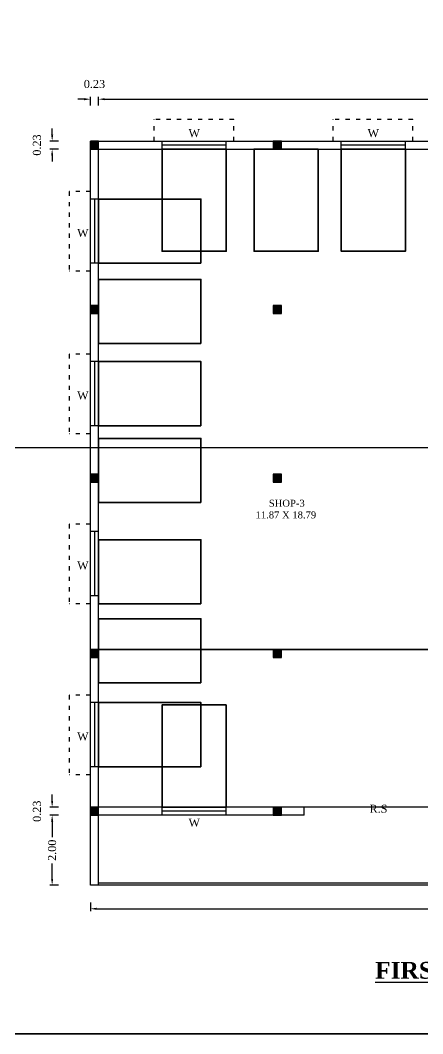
# Model space of a CAD drawing. Header units: metres. Extents: x 17422 to 45078, y -24482 to 1021.
# Drawn here: x 44939.5 to 44950.98, y -24450.37 to -24421.43 of the extents above; entities that cross this region are included whole.
import ezdxf

# ---------------------------------------------------------------- set-up
doc = ezdxf.new("R2010")
doc.units = ezdxf.units.M
doc.header["$MEASUREMENT"] = 0
doc.header["$PDMODE"] = 34
for name, pattern in [('ACAD_ISO03W100', [30, 12, -18]), ('HIDDEN', [0.375, 0.25, -0.125]), ('PHANTOM2', [1.25, 0.625, -0.125, 0.125, -0.125, 0.125, -0.125])]:
    doc.linetypes.add(name, pattern=pattern)
for name, color, linetype in [('0 @ 1', 7, 'Continuous'), ('BLK_1_FLR_1_BLT_UP_AREA', 8, 'Continuous'), ('BLK_1_FLR_1_CARPET_AREA', 27, 'Continuous'), ('BLK_1_FLR_1_REGULAR_ROOM_1', 3, 'Continuous'), ('BLK_1_FLR_1_ROOM_1_LIGHT_VENTILATION_1', 3, 'Continuous')]:
    doc.layers.add(name, color=color, linetype=linetype)
doc.layers.add('BLK_1_FLR_1_ROOF_AREA', color=54, linetype='Continuous', lineweight=18)
doc.styles.add('CODE', font='tahoma.ttf', dxfattribs={"height": 0.6})
doc.styles.add('plan9', font='times.ttf', dxfattribs={"height": 9})
doc.styles.get("Standard").update_dxf_attribs({"font": 'times.ttf', "height": 0.23})
doc.dimstyles.new('OUTER', dxfattribs={"dimscale": 0, "dimtxt": 0.3, "dimasz": 0.18, "dimexe": 0.18, "dimexo": 0.0625, "dimgap": 0.09, "dimtad": 0, "dimzin": 0, "dimdsep": 46, "dimtxsty": 'CODE', "dimcen": 0.09, "dimse1": 1, "dimse2": 1, "dimclrd": 256, "dimclrt": 6, "dimadec": 0, "dimazin": 0, "dimtfac": 1, "dimtofl": 0, "dimtmove": 0, "dimatfit": 3, "dimfxl": 0, "dimtolj": 1, "dimtzin": 0, "dimarcsym": 0})

# ---------------------------------------------------------------- blocks, each defined once
blk = doc.blocks.new('*D146')
at = {"color": 0, "linetype": 'PHANTOM2', "lineweight": -2}
for p, q in [((44941.318, -24423.686), (44941.138, -24423.686)), ((44941.908, -24423.686), (44942.088, -24423.686))]:
    blk.add_line(p, q, dxfattribs=at)
at = {"color": 0, "linetype": 'HIDDEN', "lineweight": -2}
for p, q in [((44941.498, -24423.866), (44941.498, -24423.506)), ((44941.728, -24423.866), (44941.728, -24423.506))]:
    blk.add_line(p, q, dxfattribs=at)
at = {"color": 0, "lineweight": 30}
for points in [[(44941.318, -24423.656), (44941.318, -24423.716), (44941.498, -24423.686)], [(44941.908, -24423.656), (44941.908, -24423.716), (44941.728, -24423.686)]]:
    blk.add_solid(points, dxfattribs=at)
at = {"layer": 'Defpoints', "color": 0, "lineweight": 30}
for p in [(44941.728, -24423.686), (44941.498, -24424.88), (44941.728, -24425.11)]:
    blk.add_point(p, dxfattribs=at)
at = {"color": 0, "lineweight": -3, "insert": (44941.613, -24423.254), "char_height": 0.23, "attachment_point": 5}
blk.add_mtext('\\A1;0.23', dxfattribs=at)
blk = doc.blocks.new('*D147')
at = {"color": 0, "linetype": 'HIDDEN', "lineweight": -2}
for p, q in [((44941.728, -24423.866), (44941.728, -24423.506)), ((44965.689, -24423.866), (44965.689, -24423.506))]:
    blk.add_line(p, q, dxfattribs=at)
at = {"color": 0, "lineweight": -2}
for p, q in [((44941.908, -24423.686), (44953.246, -24423.686)), ((44965.509, -24423.686), (44954.17, -24423.686))]:
    blk.add_line(p, q, dxfattribs=at)
at = {"color": 0, "lineweight": 30}
for points in [[(44941.908, -24423.656), (44941.908, -24423.716), (44941.728, -24423.686)], [(44965.509, -24423.656), (44965.509, -24423.716), (44965.689, -24423.686)]]:
    blk.add_solid(points, dxfattribs=at)
at = {"layer": 'Defpoints', "color": 0, "lineweight": 30}
for p in [(44965.689, -24423.686), (44941.728, -24425.11), (44965.689, -24425.11)]:
    blk.add_point(p, dxfattribs=at)
at = {"color": 0, "lineweight": -3, "insert": (44953.708, -24423.686), "char_height": 0.23, "attachment_point": 5}
blk.add_mtext('\\A1;23.96', dxfattribs=at)
blk = doc.blocks.new('*D149')
at = {"color": 0, "linetype": 'HIDDEN', "lineweight": -2}
for p, q in [((44940.586, -24444.134), (44940.226, -24444.134)), ((44940.586, -24446.134), (44940.226, -24446.134))]:
    blk.add_line(p, q, dxfattribs=at)
at = {"color": 0, "lineweight": -2}
for p, q in [((44940.406, -24444.314), (44940.406, -24444.756)), ((44940.406, -24445.954), (44940.406, -24445.511))]:
    blk.add_line(p, q, dxfattribs=at)
at = {"color": 0, "lineweight": 30}
for points in [[(44940.376, -24444.314), (44940.436, -24444.314), (44940.406, -24444.134)], [(44940.376, -24445.954), (44940.436, -24445.954), (44940.406, -24446.134)]]:
    blk.add_solid(points, dxfattribs=at)
at = {"layer": 'Defpoints', "color": 0, "lineweight": 30}
for p in [(44940.406, -24444.134), (44941.498, -24444.134), (44941.498, -24446.134)]:
    blk.add_point(p, dxfattribs=at)
at = {"color": 0, "lineweight": -3, "insert": (44940.406, -24445.134), "char_height": 0.23, "attachment_point": 5, "rotation": 90}
blk.add_mtext('\\A1;2.00', dxfattribs=at)
blk = doc.blocks.new('*D150')
at = {"color": 0, "lineweight": -2}
for p, q in [((44940.406, -24443.724), (44940.406, -24443.544)), ((44940.406, -24444.314), (44940.406, -24444.494))]:
    blk.add_line(p, q, dxfattribs=at)
at = {"color": 0, "linetype": 'HIDDEN', "lineweight": -2}
for p, q in [((44940.586, -24443.904), (44940.226, -24443.904)), ((44940.586, -24444.134), (44940.226, -24444.134))]:
    blk.add_line(p, q, dxfattribs=at)
at = {"color": 0, "lineweight": 30}
for points in [[(44940.376, -24443.724), (44940.436, -24443.724), (44940.406, -24443.904)], [(44940.376, -24444.314), (44940.436, -24444.314), (44940.406, -24444.134)]]:
    blk.add_solid(points, dxfattribs=at)
at = {"layer": 'Defpoints', "color": 0, "lineweight": 30}
for p in [(44940.406, -24443.904), (44941.728, -24443.904), (44941.498, -24444.134)]:
    blk.add_point(p, dxfattribs=at)
at = {"color": 0, "lineweight": -3, "insert": (44939.973, -24444.019), "char_height": 0.23, "attachment_point": 5, "rotation": 90}
blk.add_mtext('\\A1;0.23', dxfattribs=at)
blk = doc.blocks.new('*D151')
at = {"color": 0, "lineweight": -2}
for p, q in [((44940.406, -24424.7), (44940.406, -24424.52)), ((44940.406, -24425.29), (44940.406, -24425.47))]:
    blk.add_line(p, q, dxfattribs=at)
at = {"color": 0, "linetype": 'HIDDEN', "lineweight": -2}
for p, q in [((44940.586, -24424.88), (44940.226, -24424.88)), ((44940.586, -24425.11), (44940.226, -24425.11))]:
    blk.add_line(p, q, dxfattribs=at)
at = {"color": 0, "lineweight": 30}
for points in [[(44940.376, -24424.7), (44940.436, -24424.7), (44940.406, -24424.88)], [(44940.376, -24425.29), (44940.436, -24425.29), (44940.406, -24425.11)]]:
    blk.add_solid(points, dxfattribs=at)
at = {"layer": 'Defpoints', "color": 0, "lineweight": 30}
for p in [(44940.406, -24424.88), (44941.498, -24424.88), (44941.728, -24425.11)]:
    blk.add_point(p, dxfattribs=at)
at = {"color": 0, "lineweight": -3, "insert": (44939.973, -24424.995), "char_height": 0.23, "attachment_point": 5, "rotation": 90}
blk.add_mtext('\\A1;0.23', dxfattribs=at)
blk = doc.blocks.new('*D152')
at = {"color": 0, "linetype": 'HIDDEN', "lineweight": -2}
for p, q in [((44941.498, -24446.625), (44941.498, -24446.985)), ((44965.919, -24446.625), (44965.919, -24446.985))]:
    blk.add_line(p, q, dxfattribs=at)
at = {"color": 0, "lineweight": -2}
for p, q in [((44941.678, -24446.805), (44953.247, -24446.805)), ((44965.739, -24446.805), (44954.17, -24446.805))]:
    blk.add_line(p, q, dxfattribs=at)
at = {"color": 0, "lineweight": 30}
for points in [[(44941.678, -24446.775), (44941.678, -24446.835), (44941.498, -24446.805)], [(44965.739, -24446.775), (44965.739, -24446.835), (44965.919, -24446.805)]]:
    blk.add_solid(points, dxfattribs=at)
at = {"layer": 'Defpoints', "color": 0, "lineweight": 30}
for p in [(44941.498, -24446.134), (44965.919, -24446.134), (44965.919, -24446.805)]:
    blk.add_point(p, dxfattribs=at)
at = {"color": 0, "lineweight": -3, "insert": (44953.708, -24446.805), "char_height": 0.23, "attachment_point": 5}
blk.add_mtext('\\A1;24.42', dxfattribs=at)

msp = doc.modelspace()

# ---------------------------------------------------------------- hatches: boundary and pattern name
at = {"lineweight": -3}
h = msp.add_hatch(color=256, dxfattribs=at)
h.dxf.hatch_style = 1
h.paths.add_polyline_path([(44941.7281, -24424.88004), (44941.4981, -24424.88004), (44941.4981, -24425.11004), (44941.7281, -24425.11004)])
h = msp.add_hatch(color=256, dxfattribs=at)
h.dxf.hatch_style = 1
h.paths.add_polyline_path([(44946.94321, -24424.88004), (44946.71321, -24424.88004), (44946.71321, -24425.11004), (44946.94321, -24425.11004)])
h = msp.add_hatch(color=256, dxfattribs=at)
h.dxf.hatch_style = 1
h.paths.add_polyline_path([(44941.7281, -24429.5784), (44941.4981, -24429.5784), (44941.4981, -24429.8084), (44941.7281, -24429.8084)])
h = msp.add_hatch(color=256, dxfattribs=at)
h.dxf.hatch_style = 1
h.paths.add_polyline_path([(44946.94321, -24429.5784), (44946.71321, -24429.5784), (44946.71321, -24429.8084), (44946.94321, -24429.8084)])
h = msp.add_hatch(color=256, dxfattribs=at)
h.dxf.hatch_style = 1
h.paths.add_polyline_path([(44941.7281, -24434.39177), (44941.4981, -24434.39177), (44941.4981, -24434.62177), (44941.7281, -24434.62177)])
h = msp.add_hatch(color=256, dxfattribs=at)
h.dxf.hatch_style = 1
h.paths.add_polyline_path([(44946.94321, -24434.39177), (44946.71321, -24434.39177), (44946.71321, -24434.62177), (44946.94321, -24434.62177)])
h = msp.add_hatch(color=256, dxfattribs=at)
h.dxf.hatch_style = 1
h.paths.add_polyline_path([(44941.7281, -24439.4035), (44941.4981, -24439.4035), (44941.4981, -24439.6335), (44941.7281, -24439.6335)])
h = msp.add_hatch(color=256, dxfattribs=at)
h.dxf.hatch_style = 1
h.paths.add_polyline_path([(44946.94321, -24439.4035), (44946.71321, -24439.4035), (44946.71321, -24439.6335), (44946.94321, -24439.6335)])
h = msp.add_hatch(color=256, dxfattribs=at)
h.dxf.hatch_style = 1
h.paths.add_polyline_path([(44941.7281, -24443.9035), (44941.4981, -24443.9035), (44941.4981, -24444.1335), (44941.7281, -24444.1335)])
h = msp.add_hatch(color=256, dxfattribs=at)
h.dxf.hatch_style = 1
h.paths.add_polyline_path([(44946.94321, -24443.9035), (44946.71321, -24443.9035), (44946.71321, -24444.1335), (44946.94321, -24444.1335)])

# ---------------------------------------------------------------- linework, layer by layer
for p, q in [((44941.4981, -24424.88004), (44965.91853, -24424.88004)), ((44941.4981, -24446.1335), (44941.4981, -24424.88004)), ((44941.4981, -24444.1335), (44941.4981, -24424.88004)), ((44941.4981, -24424.88004), (44965.91853, -24424.88004)), ((44943.5442, -24425.11004), (44943.5442, -24424.88004)), ((44945.3742, -24425.11004), (44945.3742, -24424.88004)), ((44945.3742, -24425.11004), (44945.3742, -24424.88004)), ((44945.3742, -24425.11004), (44945.3742, -24424.88004)), ((44945.3742, -24425.11004), (44945.3742, -24424.88004)), ((44945.3742, -24425.11004), (44945.3742, -24424.88004)), ((44945.3742, -24425.11004), (44945.3742, -24424.88004)), ((44945.3742, -24425.11004), (44945.3742, -24424.88004)), ((44945.3742, -24425.11004), (44945.3742, -24424.88004)), ((44945.3742, -24425.11004), (44945.3742, -24424.88004)), ((44945.3742, -24425.11004), (44945.3742, -24424.88004)), ((44945.3742, -24425.11004), (44945.3742, -24424.88004)), ((44948.65104, -24425.11004), (44948.65104, -24424.88004)), ((44950.48104, -24425.11004), (44950.48104, -24424.88004)), ((44950.48104, -24425.11004), (44950.48104, -24424.88004)), ((44950.48104, -24425.11004), (44950.48104, -24424.88004)), ((44950.48104, -24425.11004), (44950.48104, -24424.88004)), ((44950.48104, -24425.11004), (44950.48104, -24424.88004)), ((44950.48104, -24425.11004), (44950.48104, -24424.88004)), ((44950.48104, -24425.11004), (44950.48104, -24424.88004)), ((44950.48104, -24425.11004), (44950.48104, -24424.88004)), ((44950.48104, -24425.11004), (44950.48104, -24424.88004)), ((44950.48104, -24425.11004), (44950.48104, -24424.88004)), ((44950.48104, -24425.11004), (44950.48104, -24424.88004)), ((44941.7281, -24425.11004), (44952.24331, -24425.11004)), ((44941.7281, -24446.1335), (44941.7281, -24425.11004)), ((44945.3742, -24424.99504), (44943.5442, -24424.99504)), ((44950.48104, -24424.99504), (44948.65104, -24424.99504)), ((44941.7281, -24426.53856), (44941.4981, -24426.53856)), ((44941.7281, -24426.53856), (44941.4981, -24426.53856)), ((44941.7281, -24426.53856), (44941.4981, -24426.53856)), ((44941.7281, -24426.53856), (44941.4981, -24426.53856)), ((44941.7281, -24426.53856), (44941.4981, -24426.53856)), ((44941.7281, -24426.53856), (44941.4981, -24426.53856)), ((44941.7281, -24426.53856), (44941.4981, -24426.53856)), ((44941.7281, -24426.53856), (44941.4981, -24426.53856)), ((44941.7281, -24426.53856), (44941.4981, -24426.53856)), ((44941.7281, -24426.53856), (44941.4981, -24426.53856)), ((44941.7281, -24426.53856), (44941.4981, -24426.53856)), ((44941.6131, -24426.53856), (44941.6131, -24428.36856)), ((44941.7281, -24428.36856), (44941.4981, -24428.36856)), ((44941.7281, -24431.18012), (44941.4981, -24431.18012)), ((44941.7281, -24431.18012), (44941.4981, -24431.18012)), ((44941.7281, -24431.18012), (44941.4981, -24431.18012)), ((44941.7281, -24431.18012), (44941.4981, -24431.18012)), ((44941.7281, -24431.18012), (44941.4981, -24431.18012)), ((44941.7281, -24431.18012), (44941.4981, -24431.18012)), ((44941.7281, -24431.18012), (44941.4981, -24431.18012)), ((44941.7281, -24431.18012), (44941.4981, -24431.18012)), ((44941.7281, -24431.18012), (44941.4981, -24431.18012)), ((44941.7281, -24431.18012), (44941.4981, -24431.18012)), ((44941.7281, -24431.18012), (44941.4981, -24431.18012)), ((44941.6131, -24431.18012), (44941.6131, -24433.01012)), ((44941.7281, -24433.01012), (44941.4981, -24433.01012)), ((44967.95124, -24433.6463), (44910.92792, -24433.6463)), ((44941.7281, -24436.0345), (44941.4981, -24436.0345)), ((44941.7281, -24436.0345), (44941.4981, -24436.0345)), ((44941.7281, -24436.0345), (44941.4981, -24436.0345)), ((44941.7281, -24436.0345), (44941.4981, -24436.0345)), ((44941.7281, -24436.0345), (44941.4981, -24436.0345)), ((44941.7281, -24436.0345), (44941.4981, -24436.0345)), ((44941.7281, -24436.0345), (44941.4981, -24436.0345)), ((44941.7281, -24436.0345), (44941.4981, -24436.0345)), ((44941.7281, -24436.0345), (44941.4981, -24436.0345)), ((44941.7281, -24436.0345), (44941.4981, -24436.0345)), ((44941.7281, -24436.0345), (44941.4981, -24436.0345)), ((44941.6131, -24436.0345), (44941.6131, -24437.8645)), ((44941.7281, -24437.8645), (44941.4981, -24437.8645)), ((44941.7281, -24440.91828), (44941.4981, -24440.91828)), ((44941.7281, -24440.91828), (44941.4981, -24440.91828)), ((44941.7281, -24440.91828), (44941.4981, -24440.91828)), ((44941.7281, -24440.91828), (44941.4981, -24440.91828)), ((44941.7281, -24440.91828), (44941.4981, -24440.91828)), ((44941.7281, -24440.91828), (44941.4981, -24440.91828)), ((44941.7281, -24440.91828), (44941.4981, -24440.91828)), ((44941.7281, -24440.91828), (44941.4981, -24440.91828)), ((44941.7281, -24440.91828), (44941.4981, -24440.91828)), ((44941.7281, -24440.91828), (44941.4981, -24440.91828)), ((44941.7281, -24440.91828), (44941.4981, -24440.91828)), ((44941.6131, -24440.91828), (44941.6131, -24442.74828)), ((44941.7281, -24442.74828), (44941.4981, -24442.74828)), ((44947.59695, -24443.9035), (44941.7281, -24443.9035)), ((44943.5442, -24444.1335), (44943.5442, -24443.9035)), ((44945.3742, -24444.0185), (44943.5442, -24444.0185)), ((44945.3742, -24444.1335), (44945.3742, -24443.9035)), ((44945.3742, -24444.1335), (44945.3742, -24443.9035)), ((44945.3742, -24444.1335), (44945.3742, -24443.9035)), ((44945.3742, -24444.1335), (44945.3742, -24443.9035)), ((44945.3742, -24444.1335), (44945.3742, -24443.9035)), ((44945.3742, -24444.1335), (44945.3742, -24443.9035)), ((44945.3742, -24444.1335), (44945.3742, -24443.9035)), ((44945.3742, -24444.1335), (44945.3742, -24443.9035)), ((44945.3742, -24444.1335), (44945.3742, -24443.9035)), ((44945.3742, -24444.1335), (44945.3742, -24443.9035)), ((44945.3742, -24444.1335), (44945.3742, -24443.9035)), ((44947.59695, -24444.1335), (44947.59695, -24443.9035)), ((44947.59695, -24444.1335), (44947.59695, -24443.9035)), ((44947.59695, -24444.1335), (44941.4981, -24444.1335)), ((44947.59695, -24444.1335), (44941.4981, -24444.1335)), ((44965.91853, -24446.1335), (44941.4981, -24446.1335)), ((44965.68853, -24446.0735), (44941.7281, -24446.0735))]:
    msp.add_line(p, q, dxfattribs=at)
at = {"lineweight": 30}
for points in [[(44910.14898, -24450.37317), (44972.28704, -24450.37317), (44972.28704, -24394.67421), (44910.14898, -24394.67421)], [(44910.14898, -24394.67421), (44984.78496, -24394.67421), (44984.78496, -24450.37317), (44910.14898, -24450.37317)]]:
    msp.add_lwpolyline(points, close=True, dxfattribs=at)
at = {"linetype": 'ACAD_ISO03W100', "lineweight": -3, "ltscale": 0.01}
for points in [[(44943.3142, -24424.88004), (44943.3142, -24424.27004)], [(44945.5872, -24424.88004), (44945.5872, -24424.27004), (44943.3142, -24424.27004)], [(44948.42104, -24424.88004), (44948.42104, -24424.27004)], [(44950.69404, -24424.88004), (44950.69404, -24424.27004), (44948.42104, -24424.27004)], [(44941.4981, -24426.32556), (44940.8881, -24426.32556), (44940.8881, -24428.59856)], [(44941.4981, -24428.59856), (44940.8881, -24428.59856)], [(44941.4981, -24430.96712), (44940.8881, -24430.96712), (44940.8881, -24433.24012)], [(44941.4981, -24433.24012), (44940.8881, -24433.24012)], [(44941.4981, -24435.8215), (44940.8881, -24435.8215), (44940.8881, -24438.0945)], [(44941.4981, -24438.0945), (44940.8881, -24438.0945)], [(44941.4981, -24440.70528), (44940.8881, -24440.70528), (44940.8881, -24442.97828)], [(44941.4981, -24442.97828), (44940.8881, -24442.97828)]]:
    msp.add_lwpolyline(points, dxfattribs=at)
at = {"lineweight": -3}
for points in [[(44941.7281, -24424.88004), (44941.4981, -24424.88004), (44941.4981, -24425.11004), (44941.7281, -24425.11004)], [(44941.4981, -24424.88004), (44965.91853, -24424.88004), (44965.91853, -24446.1335), (44941.4981, -24446.1335)], [(44946.94321, -24424.88004), (44946.71321, -24424.88004), (44946.71321, -24425.11004), (44946.94321, -24425.11004)], [(44941.7281, -24429.5784), (44941.4981, -24429.5784), (44941.4981, -24429.8084), (44941.7281, -24429.8084)], [(44946.94321, -24429.5784), (44946.71321, -24429.5784), (44946.71321, -24429.8084), (44946.94321, -24429.8084)], [(44941.7281, -24434.39177), (44941.4981, -24434.39177), (44941.4981, -24434.62177), (44941.7281, -24434.62177)], [(44946.94321, -24434.39177), (44946.71321, -24434.39177), (44946.71321, -24434.62177), (44946.94321, -24434.62177)], [(44941.7281, -24439.4035), (44941.4981, -24439.4035), (44941.4981, -24439.6335), (44941.7281, -24439.6335)], [(44946.94321, -24439.4035), (44946.71321, -24439.4035), (44946.71321, -24439.6335), (44946.94321, -24439.6335)], [(44941.7281, -24443.9035), (44941.4981, -24443.9035), (44941.4981, -24444.1335), (44941.7281, -24444.1335)], [(44946.94321, -24443.9035), (44946.71321, -24443.9035), (44946.71321, -24444.1335), (44946.94321, -24444.1335)]]:
    msp.add_lwpolyline(points, close=True, dxfattribs=at)
at = {"layer": 'BLK_1_FLR_1_BLT_UP_AREA', "color": 18, "lineweight": 0}
msp.add_lwpolyline([(44941.4981, -24424.88004), (44965.91853, -24424.88004), (44965.91853, -24446.1335), (44941.4981, -24446.1335)], close=True, dxfattribs=at)
at = {"layer": 'BLK_1_FLR_1_CARPET_AREA', "color": 18, "ltscale": 0.23}
for points in [[(44941.7281, -24425.11004), (44953.59331, -24425.11004), (44953.59331, -24439.4035), (44941.7281, -24439.4035)], [(44941.7281, -24439.4035), (44951.92831, -24439.4035), (44951.92831, -24443.9035), (44941.7281, -24443.9035)]]:
    msp.add_lwpolyline(points, close=True, dxfattribs=at)
at = {"layer": 'BLK_1_FLR_1_REGULAR_ROOM_1', "color": 2, "lineweight": 0, "ltscale": 0.23}
for points in [[(44941.7281, -24425.11004), (44953.59331, -24425.11004), (44953.59331, -24439.4035), (44941.7281, -24439.4035)], [(44941.7281, -24439.4035), (44951.92831, -24439.4035), (44951.92831, -24443.9035), (44941.7281, -24443.9035)]]:
    msp.add_lwpolyline(points, close=True, dxfattribs=at)
at = {"layer": 'BLK_1_FLR_1_ROOF_AREA', "lineweight": -3}
msp.add_lwpolyline([(44941.4981, -24424.88004), (44965.91853, -24424.88004), (44965.91853, -24446.1335), (44941.4981, -24446.1335)], close=True, dxfattribs=at)
at = {"layer": 'BLK_1_FLR_1_ROOM_1_LIGHT_VENTILATION_1', "color": 2, "linetype": 'ByBlock', "lineweight": 35, "ltscale": 9}
for points in [[(44945.3742, -24425.11004), (44943.5442, -24425.11004), (44943.5442, -24428.03004), (44945.3742, -24428.03004)], [(44947.99393, -24425.11004), (44946.16393, -24425.11004), (44946.16393, -24428.03004), (44947.99393, -24428.03004)], [(44950.48104, -24425.11004), (44948.65104, -24425.11004), (44948.65104, -24428.03004), (44950.48104, -24428.03004)], [(44944.6481, -24428.36856), (44944.6481, -24426.53856), (44941.7281, -24426.53856), (44941.7281, -24428.36856)], [(44944.6481, -24430.66465), (44944.6481, -24428.83465), (44941.7281, -24428.83465), (44941.7281, -24430.66465)], [(44944.6481, -24433.01012), (44944.6481, -24431.18012), (44941.7281, -24431.18012), (44941.7281, -24433.01012)], [(44944.6481, -24435.20388), (44944.6481, -24433.37388), (44941.7281, -24433.37388), (44941.7281, -24435.20388)], [(44944.6481, -24438.0945), (44944.6481, -24436.2645), (44941.7281, -24436.2645), (44941.7281, -24438.0945)], [(44944.6481, -24440.35099), (44944.6481, -24438.52099), (44941.7281, -24438.52099), (44941.7281, -24440.35099)], [(44944.6481, -24442.74828), (44944.6481, -24440.91828), (44941.7281, -24440.91828), (44941.7281, -24442.74828)], [(44945.3742, -24440.9835), (44943.5442, -24440.9835), (44943.5442, -24443.9035), (44945.3742, -24443.9035)]]:
    msp.add_lwpolyline(points, close=True, dxfattribs=at)

# ---------------------------------------------------------------- texts
at = {"lineweight": -3, "ltscale": 0.23, "attachment_point": 1, "style": 'plan9'}
for s, insert, char_height, width in [('W', (44944.29624, -24424.5401), 0.22861, 0.3186018), ('W', (44949.40308, -24424.5401), 0.22861, 0.3186018), ('W', (44941.1191, -24427.38865), 0.22861, 0.3186018), ('W', (44941.1191, -24432.03021), 0.22861, 0.3186018), ('     SHOP-3\\P11.87 X 18.79', (44946.20814, -24435.12438), 0.2, 2.7965807), ('W', (44941.1191, -24436.88459), 0.22861, 0.3186018), ('W', (44941.1191, -24441.76837), 0.22861, 0.3186018), ('R.S', (44949.45995, -24443.83357), 0.228609, 0.3186018), ('W', (44944.29624, -24444.23048), 0.22861, 0.3186018)]:
    msp.add_mtext(s, dxfattribs=dict(at, insert=insert, char_height=char_height, width=width))
at = {"lineweight": -3, "insert": (44949.61964, -24448.32243), "char_height": 0.3549699, "width": 15.1247797, "attachment_point": 1, "style": 'plan9'}
msp.add_mtext('\\pt1.06491;{\\fTimes New Roman|b1|i0|c0|p18;\\H1.35x;\\LFIRST FLOOR PLAN}', dxfattribs=at)

# ---------------------------------------------------------------- dimensions: what is measured, and where the dimension line sits
at = {"layer": '0 @ 1', "lineweight": -3}
for base, p1, p2, override, picture, middle in [((44941.7281, -24423.68615), (44941.4981, -24424.88004), (44941.7281, -24425.11004), {"dimscale": 1, "dimtxt": 0.23, "dimtxsty": 'Standard', "dimse1": 0, "dimse2": 0, "dimclrd": 0, "dimclrt": 0, "dimtix": 0, "dimtofl": 0, "dimtmove": 2, "dimatfit": 3, "dimfxl": 0.18, "dimarcsym": 2}, '*D146', (44941.6131, -24423.25383)), ((44965.68853, -24423.68615), (44941.7281, -24425.11004), (44965.68853, -24425.11004), {"dimscale": 1, "dimtxt": 0.23, "dimtxsty": 'Standard', "dimse1": 0, "dimse2": 0, "dimclrd": 0, "dimclrt": 0, "dimtix": 0, "dimtofl": 0, "dimtmove": 0, "dimatfit": 3, "dimfxl": 0.18, "dimarcsym": 2}, '*D147', (44953.70831, -24423.68615)), ((44965.91853, -24446.80549), (44941.4981, -24446.1335), (44965.91853, -24446.1335), {"dimscale": 1, "dimtxt": 0.23, "dimtxsty": 'Standard', "dimse1": 0, "dimse2": 0, "dimclrd": 0, "dimclrt": 0, "dimtix": 0, "dimtofl": 0, "dimtmove": 0, "dimatfit": 3, "dimfxl": 0.18, "dimarcsym": 2}, '*D152', (44953.70831, -24446.80549))]:
    dim = msp.add_linear_dim(base=base, p1=p1, p2=p2, dimstyle='OUTER', override=override, dxfattribs=at)
    dim.commit()
    dim.dimension.update_dxf_attribs({"geometry": picture, "text_midpoint": middle})
for base, p1, p2, override, picture, middle in [((44940.40557, -24424.88004), (44941.7281, -24425.11004), (44941.4981, -24424.88004), {"dimscale": 1, "dimtxt": 0.23, "dimtxsty": 'Standard', "dimse1": 0, "dimse2": 0, "dimclrd": 0, "dimclrt": 0, "dimtix": 0, "dimtofl": 0, "dimtmove": 2, "dimatfit": 3, "dimfxl": 0.18, "dimarcsym": 2}, '*D151', (44939.97325, -24424.99504)), ((44940.40557, -24443.9035), (44941.4981, -24444.1335), (44941.7281, -24443.9035), {"dimscale": 1, "dimtxt": 0.23, "dimtxsty": 'Standard', "dimse1": 0, "dimse2": 0, "dimclrd": 0, "dimclrt": 0, "dimtix": 0, "dimtofl": 0, "dimtmove": 2, "dimatfit": 3, "dimfxl": 0.18, "dimarcsym": 2}, '*D150', (44939.97325, -24444.0185)), ((44940.40557, -24444.1335), (44941.4981, -24446.1335), (44941.4981, -24444.1335), {"dimscale": 1, "dimtxt": 0.23, "dimtxsty": 'Standard', "dimse1": 0, "dimse2": 0, "dimclrd": 0, "dimclrt": 0, "dimtix": 0, "dimtofl": 0, "dimtmove": 0, "dimatfit": 3, "dimfxl": 0.18, "dimarcsym": 2}, '*D149', (44940.40557, -24445.1335))]:
    dim = msp.add_linear_dim(base=base, p1=p1, p2=p2, angle=270, dimstyle='OUTER', override=override, dxfattribs=at)
    dim.commit()
    dim.dimension.update_dxf_attribs({"geometry": picture, "text_midpoint": middle})

doc.saveas('drawing.dxf')
